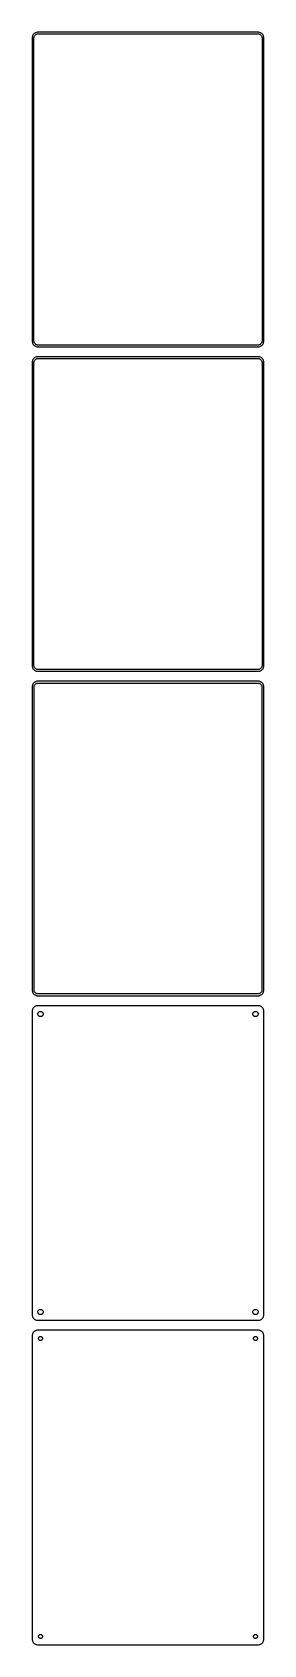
# Model space of a CAD drawing. Header units: metres. Extents: x -105 to 105, y 1034 to 2494.
import ezdxf

# ---------------------------------------------------------------- set-up
doc = ezdxf.new("R2010")
doc.units = ezdxf.units.M

msp = doc.modelspace()

# ---------------------------------------------------------------- linework, layer by layer
for p, q in [((-104.961, 2490.13), (-105, 2489.5)), ((-105, 2489.5), (-105, 2214.5)), ((-104.843, 2490.74), (-104.961, 2490.13)), ((-104.649, 2491.34), (-104.843, 2490.74)), ((-104.382, 2491.91), (-104.649, 2491.34)), ((-104.045, 2492.44), (-104.382, 2491.91)), ((-103.645, 2492.92), (-104.045, 2492.44)), ((-103.187, 2493.35), (-103.645, 2492.92)), ((-103.5, 2489), (-103.468, 2489.5)), ((-103.5, 2215), (-103.5, 2489)), ((-103.468, 2489.5), (-103.374, 2489.99)), ((-103.374, 2489.99), (-103.219, 2490.47)), ((-103.219, 2490.47), (-103.005, 2490.93)), ((-102.679, 2493.72), (-103.187, 2493.35)), ((-103.005, 2490.93), (-102.736, 2491.35)), ((-102.736, 2491.35), (-102.416, 2491.74)), ((-102.129, 2494.02), (-102.679, 2493.72)), ((-102.416, 2491.74), (-102.05, 2492.08)), ((-101.545, 2494.26), (-102.129, 2494.02)), ((-102.05, 2492.08), (-101.643, 2492.38)), ((-101.643, 2492.38), (-101.203, 2492.62)), ((-100.937, 2494.41), (-101.545, 2494.26)), ((-101.203, 2492.62), (-100.736, 2492.8)), ((-100.314, 2494.49), (-100.937, 2494.41)), ((-100.736, 2492.8), (-100.25, 2492.93)), ((100.314, 2494.49), (-100.314, 2494.49)), ((-100.25, 2492.93), (-99.7512, 2492.99)), ((-99.7512, 2492.99), (99.7512, 2492.99)), ((99.7512, 2492.99), (100.25, 2492.93)), ((100.25, 2492.93), (100.736, 2492.8)), ((100.937, 2494.41), (100.314, 2494.49)), ((100.736, 2492.8), (101.203, 2492.62)), ((101.545, 2494.26), (100.937, 2494.41)), ((101.203, 2492.62), (101.643, 2492.38)), ((102.129, 2494.02), (101.545, 2494.26)), ((101.643, 2492.38), (102.05, 2492.08)), ((102.05, 2492.08), (102.416, 2491.74)), ((102.679, 2493.72), (102.129, 2494.02)), ((102.416, 2491.74), (102.736, 2491.35)), ((103.187, 2493.35), (102.679, 2493.72)), ((102.736, 2491.35), (103.005, 2490.93)), ((103.005, 2490.93), (103.219, 2490.47)), ((103.645, 2492.92), (103.187, 2493.35)), ((103.219, 2490.47), (103.374, 2489.99)), ((103.374, 2489.99), (103.468, 2489.5)), ((103.468, 2489.5), (103.5, 2489)), ((103.5, 2489), (103.5, 2215)), ((104.045, 2492.44), (103.645, 2492.92)), ((104.382, 2491.91), (104.045, 2492.44)), ((104.649, 2491.34), (104.382, 2491.91)), ((104.843, 2490.74), (104.649, 2491.34)), ((104.961, 2490.13), (104.843, 2490.74)), ((105, 2489.5), (104.961, 2490.13)), ((105, 2214.5), (105, 2489.5)), ((-105, 2214.5), (-104.961, 2213.87)), ((-104.961, 2213.87), (-104.843, 2213.26)), ((-104.843, 2213.26), (-104.649, 2212.66)), ((-104.649, 2212.66), (-104.382, 2212.09)), ((-104.382, 2212.09), (-104.045, 2211.56)), ((-104.045, 2211.56), (-103.645, 2211.08)), ((-103.645, 2211.08), (-103.187, 2210.65)), ((-103.468, 2214.5), (-103.5, 2215)), ((-103.374, 2214.01), (-103.468, 2214.5)), ((-103.219, 2213.53), (-103.374, 2214.01)), ((-103.005, 2213.07), (-103.219, 2213.53)), ((-103.187, 2210.65), (-102.679, 2210.28)), ((-102.736, 2212.65), (-103.005, 2213.07)), ((-102.416, 2212.26), (-102.736, 2212.65)), ((-102.679, 2210.28), (-102.129, 2209.98)), ((-102.05, 2211.92), (-102.416, 2212.26)), ((-102.129, 2209.98), (-101.545, 2209.74)), ((-101.643, 2211.62), (-102.05, 2211.92)), ((-101.203, 2211.38), (-101.643, 2211.62)), ((-101.545, 2209.74), (-100.937, 2209.59)), ((-100.736, 2211.2), (-101.203, 2211.38)), ((-100.937, 2209.59), (-100.314, 2209.51)), ((-100.25, 2211.07), (-100.736, 2211.2)), ((-100.314, 2209.51), (100.314, 2209.51)), ((-99.7512, 2211.01), (-100.25, 2211.07)), ((99.7512, 2211.01), (-99.7512, 2211.01)), ((100.25, 2211.07), (99.7512, 2211.01)), ((100.736, 2211.2), (100.25, 2211.07)), ((100.314, 2209.51), (100.937, 2209.59)), ((101.203, 2211.38), (100.736, 2211.2)), ((100.937, 2209.59), (101.545, 2209.74)), ((101.643, 2211.62), (101.203, 2211.38)), ((101.545, 2209.74), (102.129, 2209.98)), ((102.05, 2211.92), (101.643, 2211.62)), ((102.416, 2212.26), (102.05, 2211.92)), ((102.129, 2209.98), (102.679, 2210.28)), ((102.736, 2212.65), (102.416, 2212.26)), ((102.679, 2210.28), (103.187, 2210.65)), ((103.005, 2213.07), (102.736, 2212.65)), ((103.219, 2213.53), (103.005, 2213.07)), ((103.187, 2210.65), (103.645, 2211.08)), ((103.374, 2214.01), (103.219, 2213.53)), ((103.468, 2214.5), (103.374, 2214.01)), ((103.5, 2215), (103.468, 2214.5)), ((103.645, 2211.08), (104.045, 2211.56)), ((104.045, 2211.56), (104.382, 2212.09)), ((104.382, 2212.09), (104.649, 2212.66)), ((104.649, 2212.66), (104.843, 2213.26)), ((104.843, 2213.26), (104.961, 2213.87)), ((104.961, 2213.87), (105, 2214.5)), ((-104.961, 2196.13), (-105, 2195.5)), ((-105, 2195.5), (-105, 1920.5)), ((-104.843, 2196.74), (-104.961, 2196.13)), ((-104.649, 2197.34), (-104.843, 2196.74)), ((-104.382, 2197.91), (-104.649, 2197.34)), ((-104.045, 2198.44), (-104.382, 2197.91)), ((-103.645, 2198.92), (-104.045, 2198.44)), ((-103.187, 2199.35), (-103.645, 2198.92)), ((-103.5, 2195), (-103.468, 2195.5)), ((-103.5, 1921), (-103.5, 2195)), ((-103.468, 2195.5), (-103.374, 2195.99)), ((-103.374, 2195.99), (-103.219, 2196.47)), ((-103.219, 2196.47), (-103.005, 2196.93)), ((-102.679, 2199.72), (-103.187, 2199.35)), ((-103.005, 2196.93), (-102.736, 2197.35)), ((-102.736, 2197.35), (-102.416, 2197.74)), ((-102.129, 2200.02), (-102.679, 2199.72)), ((-102.416, 2197.74), (-102.05, 2198.08)), ((-101.545, 2200.26), (-102.129, 2200.02)), ((-102.05, 2198.08), (-101.643, 2198.38)), ((-101.643, 2198.38), (-101.203, 2198.62)), ((-100.937, 2200.41), (-101.545, 2200.26)), ((-101.203, 2198.62), (-100.736, 2198.8)), ((-100.314, 2200.49), (-100.937, 2200.41)), ((-100.736, 2198.8), (-100.25, 2198.93)), ((100.314, 2200.49), (-100.314, 2200.49)), ((-100.25, 2198.93), (-99.7512, 2198.99)), ((-99.7512, 2198.99), (99.7512, 2198.99)), ((99.7512, 2198.99), (100.25, 2198.93)), ((100.25, 2198.93), (100.736, 2198.8)), ((100.937, 2200.41), (100.314, 2200.49)), ((100.736, 2198.8), (101.203, 2198.62)), ((101.545, 2200.26), (100.937, 2200.41)), ((101.203, 2198.62), (101.643, 2198.38)), ((102.129, 2200.02), (101.545, 2200.26)), ((101.643, 2198.38), (102.05, 2198.08)), ((102.05, 2198.08), (102.416, 2197.74)), ((102.679, 2199.72), (102.129, 2200.02)), ((102.416, 2197.74), (102.736, 2197.35)), ((103.187, 2199.35), (102.679, 2199.72)), ((102.736, 2197.35), (103.005, 2196.93)), ((103.005, 2196.93), (103.219, 2196.47)), ((103.645, 2198.92), (103.187, 2199.35)), ((103.219, 2196.47), (103.374, 2195.99)), ((103.374, 2195.99), (103.468, 2195.5)), ((103.468, 2195.5), (103.5, 2195)), ((103.5, 2195), (103.5, 1921)), ((104.045, 2198.44), (103.645, 2198.92)), ((104.382, 2197.91), (104.045, 2198.44)), ((104.649, 2197.34), (104.382, 2197.91)), ((104.843, 2196.74), (104.649, 2197.34)), ((104.961, 2196.13), (104.843, 2196.74)), ((105, 2195.5), (104.961, 2196.13)), ((105, 1920.5), (105, 2195.5)), ((-105, 1920.5), (-104.961, 1919.87)), ((-104.961, 1919.87), (-104.843, 1919.26)), ((-104.843, 1919.26), (-104.649, 1918.66)), ((-104.649, 1918.66), (-104.382, 1918.09)), ((-104.382, 1918.09), (-104.045, 1917.56)), ((-104.045, 1917.56), (-103.645, 1917.08)), ((-103.645, 1917.08), (-103.187, 1916.65)), ((-103.468, 1920.5), (-103.5, 1921)), ((-103.374, 1920.01), (-103.468, 1920.5)), ((-103.219, 1919.53), (-103.374, 1920.01)), ((-103.005, 1919.07), (-103.219, 1919.53)), ((-103.187, 1916.65), (-102.679, 1916.28)), ((-102.736, 1918.65), (-103.005, 1919.07)), ((-102.416, 1918.26), (-102.736, 1918.65)), ((-102.679, 1916.28), (-102.129, 1915.98)), ((-102.05, 1917.92), (-102.416, 1918.26)), ((-102.129, 1915.98), (-101.545, 1915.74)), ((-101.643, 1917.62), (-102.05, 1917.92)), ((-101.203, 1917.38), (-101.643, 1917.62)), ((-101.545, 1915.74), (-100.937, 1915.59)), ((-100.736, 1917.2), (-101.203, 1917.38)), ((-100.937, 1915.59), (-100.314, 1915.51)), ((-100.25, 1917.07), (-100.736, 1917.2)), ((-100.314, 1915.51), (100.314, 1915.51)), ((-99.7512, 1917.01), (-100.25, 1917.07)), ((99.7512, 1917.01), (-99.7512, 1917.01)), ((100.25, 1917.07), (99.7512, 1917.01)), ((100.736, 1917.2), (100.25, 1917.07)), ((100.314, 1915.51), (100.937, 1915.59)), ((101.203, 1917.38), (100.736, 1917.2)), ((100.937, 1915.59), (101.545, 1915.74)), ((101.643, 1917.62), (101.203, 1917.38)), ((101.545, 1915.74), (102.129, 1915.98)), ((102.05, 1917.92), (101.643, 1917.62)), ((102.416, 1918.26), (102.05, 1917.92)), ((102.129, 1915.98), (102.679, 1916.28)), ((102.736, 1918.65), (102.416, 1918.26)), ((102.679, 1916.28), (103.187, 1916.65)), ((103.005, 1919.07), (102.736, 1918.65)), ((103.219, 1919.53), (103.005, 1919.07)), ((103.187, 1916.65), (103.645, 1917.08)), ((103.374, 1920.01), (103.219, 1919.53)), ((103.468, 1920.5), (103.374, 1920.01)), ((103.5, 1921), (103.468, 1920.5)), ((103.645, 1917.08), (104.045, 1917.56)), ((104.045, 1917.56), (104.382, 1918.09)), ((104.382, 1918.09), (104.649, 1918.66)), ((104.649, 1918.66), (104.843, 1919.26)), ((104.843, 1919.26), (104.961, 1919.87)), ((104.961, 1919.87), (105, 1920.5)), ((-104.961, 1902.13), (-105, 1901.5)), ((-105, 1901.5), (-105, 1626.5)), ((-104.843, 1902.74), (-104.961, 1902.13)), ((-104.649, 1903.34), (-104.843, 1902.74)), ((-104.382, 1903.91), (-104.649, 1903.34)), ((-104.045, 1904.44), (-104.382, 1903.91)), ((-103.645, 1904.92), (-104.045, 1904.44)), ((-103.187, 1905.35), (-103.645, 1904.92)), ((-103.373, 1901), (-103.342, 1901.49)), ((-103.373, 1627), (-103.373, 1901)), ((-103.342, 1901.49), (-103.251, 1901.96)), ((-103.251, 1901.96), (-103.101, 1902.43)), ((-102.679, 1905.72), (-103.187, 1905.35)), ((-103.101, 1902.43), (-102.894, 1902.87)), ((-102.894, 1902.87), (-102.633, 1903.28)), ((-102.129, 1906.02), (-102.679, 1905.72)), ((-102.633, 1903.28), (-102.323, 1903.65)), ((-102.323, 1903.65), (-101.969, 1903.98)), ((-101.545, 1906.26), (-102.129, 1906.02)), ((-101.969, 1903.98), (-101.575, 1904.27)), ((-101.575, 1904.27), (-101.149, 1904.5)), ((-100.937, 1906.41), (-101.545, 1906.26)), ((-101.149, 1904.5), (-100.697, 1904.68)), ((-100.314, 1906.49), (-100.937, 1906.41)), ((-100.697, 1904.68), (-100.226, 1904.8)), ((100.314, 1906.49), (-100.314, 1906.49)), ((-100.226, 1904.8), (-99.7432, 1904.86)), ((-99.7432, 1904.86), (99.7432, 1904.86)), ((99.7432, 1904.86), (100.226, 1904.8)), ((100.226, 1904.8), (100.697, 1904.68)), ((100.937, 1906.41), (100.314, 1906.49)), ((100.697, 1904.68), (101.149, 1904.5)), ((101.545, 1906.26), (100.937, 1906.41)), ((101.149, 1904.5), (101.575, 1904.27)), ((102.129, 1906.02), (101.545, 1906.26)), ((101.575, 1904.27), (101.969, 1903.98)), ((101.969, 1903.98), (102.323, 1903.65)), ((102.679, 1905.72), (102.129, 1906.02)), ((102.323, 1903.65), (102.633, 1903.28)), ((102.633, 1903.28), (102.894, 1902.87)), ((103.187, 1905.35), (102.679, 1905.72)), ((102.894, 1902.87), (103.101, 1902.43)), ((103.101, 1902.43), (103.251, 1901.96)), ((103.645, 1904.92), (103.187, 1905.35)), ((103.251, 1901.96), (103.342, 1901.49)), ((103.342, 1901.49), (103.373, 1901)), ((103.373, 1901), (103.373, 1627)), ((104.045, 1904.44), (103.645, 1904.92)), ((104.382, 1903.91), (104.045, 1904.44)), ((104.649, 1903.34), (104.382, 1903.91)), ((104.843, 1902.74), (104.649, 1903.34)), ((104.961, 1902.13), (104.843, 1902.74)), ((105, 1901.5), (104.961, 1902.13)), ((105, 1626.5), (105, 1901.5)), ((-105, 1626.5), (-104.961, 1625.87)), ((-104.961, 1625.87), (-104.843, 1625.26)), ((-104.843, 1625.26), (-104.649, 1624.66)), ((-104.649, 1624.66), (-104.382, 1624.09)), ((-104.382, 1624.09), (-104.045, 1623.56)), ((-104.045, 1623.56), (-103.645, 1623.08)), ((-103.645, 1623.08), (-103.187, 1622.65)), ((-103.342, 1626.51), (-103.373, 1627)), ((-103.251, 1626.04), (-103.342, 1626.51)), ((-103.101, 1625.57), (-103.251, 1626.04)), ((-103.187, 1622.65), (-102.679, 1622.28)), ((-102.894, 1625.13), (-103.101, 1625.57)), ((-102.633, 1624.72), (-102.894, 1625.13)), ((-102.679, 1622.28), (-102.129, 1621.98)), ((-102.323, 1624.35), (-102.633, 1624.72)), ((-101.969, 1624.02), (-102.323, 1624.35)), ((-102.129, 1621.98), (-101.545, 1621.74)), ((-101.575, 1623.73), (-101.969, 1624.02)), ((-101.149, 1623.5), (-101.575, 1623.73)), ((-101.545, 1621.74), (-100.937, 1621.59)), ((-100.697, 1623.32), (-101.149, 1623.5)), ((-100.226, 1623.2), (-100.697, 1623.32)), ((-99.7432, 1623.14), (-100.226, 1623.2)), ((99.7432, 1623.14), (-99.7432, 1623.14)), ((100.226, 1623.2), (99.7432, 1623.14)), ((100.697, 1623.32), (100.226, 1623.2)), ((101.149, 1623.5), (100.697, 1623.32)), ((100.937, 1621.59), (101.545, 1621.74)), ((101.575, 1623.73), (101.149, 1623.5)), ((101.545, 1621.74), (102.129, 1621.98)), ((101.969, 1624.02), (101.575, 1623.73)), ((102.323, 1624.35), (101.969, 1624.02)), ((102.129, 1621.98), (102.679, 1622.28)), ((102.633, 1624.72), (102.323, 1624.35)), ((102.894, 1625.13), (102.633, 1624.72)), ((102.679, 1622.28), (103.187, 1622.65)), ((103.101, 1625.57), (102.894, 1625.13)), ((103.251, 1626.04), (103.101, 1625.57)), ((103.187, 1622.65), (103.645, 1623.08)), ((103.342, 1626.51), (103.251, 1626.04)), ((103.373, 1627), (103.342, 1626.51)), ((103.645, 1623.08), (104.045, 1623.56)), ((104.045, 1623.56), (104.382, 1624.09)), ((104.382, 1624.09), (104.649, 1624.66)), ((104.649, 1624.66), (104.843, 1625.26)), ((104.843, 1625.26), (104.961, 1625.87)), ((104.961, 1625.87), (105, 1626.5)), ((-104.961, 1608.13), (-105, 1607.5)), ((-105, 1607.5), (-105, 1332.5)), ((-104.843, 1608.74), (-104.961, 1608.13)), ((-104.649, 1609.34), (-104.843, 1608.74)), ((-104.382, 1609.91), (-104.649, 1609.34)), ((-104.045, 1610.44), (-104.382, 1609.91)), ((-103.645, 1610.92), (-104.045, 1610.44)), ((-103.187, 1611.35), (-103.645, 1610.92)), ((-102.679, 1611.72), (-103.187, 1611.35)), ((-102.129, 1612.02), (-102.679, 1611.72)), ((-101.545, 1612.26), (-102.129, 1612.02)), ((-100.937, 1612.41), (-101.545, 1612.26)), ((-100.937, 1621.59), (-100.314, 1621.51)), ((-100.314, 1612.49), (-100.937, 1612.41)), ((-100.314, 1621.51), (100.314, 1621.51)), ((100.314, 1612.49), (-100.314, 1612.49)), ((-98.786, 1607.03), (-98.5219, 1607.17)), ((-98.5219, 1607.17), (-98.2416, 1607.28)), ((-98.2416, 1607.28), (-97.9497, 1607.36)), ((-97.9497, 1607.36), (-97.6507, 1607.4)), ((-97.6507, 1607.4), (-97.3493, 1607.4)), ((-97.3493, 1607.4), (-97.0503, 1607.36)), ((-97.0503, 1607.36), (-96.7584, 1607.28)), ((-96.7584, 1607.28), (-96.4781, 1607.17)), ((-96.4781, 1607.17), (-96.214, 1607.03)), ((96.214, 1607.03), (96.4781, 1607.17)), ((96.4781, 1607.17), (96.7584, 1607.28)), ((96.7584, 1607.28), (97.0503, 1607.36)), ((97.0503, 1607.36), (97.3493, 1607.4)), ((97.3493, 1607.4), (97.6507, 1607.4)), ((97.6507, 1607.4), (97.9497, 1607.36)), ((97.9497, 1607.36), (98.2416, 1607.28)), ((98.2416, 1607.28), (98.5219, 1607.17)), ((98.5219, 1607.17), (98.786, 1607.03)), ((100.314, 1621.51), (100.937, 1621.59)), ((100.937, 1612.41), (100.314, 1612.49)), ((101.545, 1612.26), (100.937, 1612.41)), ((102.129, 1612.02), (101.545, 1612.26)), ((102.679, 1611.72), (102.129, 1612.02)), ((103.187, 1611.35), (102.679, 1611.72)), ((103.645, 1610.92), (103.187, 1611.35)), ((104.045, 1610.44), (103.645, 1610.92)), ((104.382, 1609.91), (104.045, 1610.44)), ((104.649, 1609.34), (104.382, 1609.91)), ((104.843, 1608.74), (104.649, 1609.34)), ((104.961, 1608.13), (104.843, 1608.74)), ((105, 1607.5), (104.961, 1608.13)), ((105, 1332.5), (105, 1607.5)), ((-99.9, 1605), (-99.8811, 1605.3)), ((-99.8811, 1604.7), (-99.9, 1605)), ((-99.8811, 1605.3), (-99.8246, 1605.6)), ((-99.8246, 1604.4), (-99.8811, 1604.7)), ((-99.8246, 1605.6), (-99.7315, 1605.88)), ((-99.7315, 1604.12), (-99.8246, 1604.4)), ((-99.7315, 1605.88), (-99.6031, 1606.16)), ((-99.6031, 1603.84), (-99.7315, 1604.12)), ((-99.6031, 1606.16), (-99.4416, 1606.41)), ((-99.4416, 1603.59), (-99.6031, 1603.84)), ((-99.4416, 1606.41), (-99.2495, 1606.64)), ((-99.2495, 1603.36), (-99.4416, 1603.59)), ((-99.2495, 1606.64), (-99.0298, 1606.85)), ((-99.0298, 1603.15), (-99.2495, 1603.36)), ((-99.0298, 1606.85), (-98.786, 1607.03)), ((-98.786, 1602.97), (-99.0298, 1603.15)), ((-98.5219, 1602.83), (-98.786, 1602.97)), ((-98.2416, 1602.72), (-98.5219, 1602.83)), ((-97.9497, 1602.64), (-98.2416, 1602.72)), ((-97.6507, 1602.6), (-97.9497, 1602.64)), ((-97.3493, 1602.6), (-97.6507, 1602.6)), ((-97.0503, 1602.64), (-97.3493, 1602.6)), ((-96.7584, 1602.72), (-97.0503, 1602.64)), ((-96.4781, 1602.83), (-96.7584, 1602.72)), ((-96.214, 1602.97), (-96.4781, 1602.83)), ((-96.214, 1607.03), (-95.9702, 1606.85)), ((-95.9702, 1603.15), (-96.214, 1602.97)), ((-95.9702, 1606.85), (-95.7505, 1606.64)), ((-95.7505, 1603.36), (-95.9702, 1603.15)), ((-95.7505, 1606.64), (-95.5583, 1606.41)), ((-95.5583, 1603.59), (-95.7505, 1603.36)), ((-95.5583, 1606.41), (-95.3969, 1606.16)), ((-95.3969, 1603.84), (-95.5583, 1603.59)), ((-95.3969, 1606.16), (-95.2685, 1605.88)), ((-95.2685, 1604.12), (-95.3969, 1603.84)), ((-95.2685, 1605.88), (-95.1754, 1605.6)), ((-95.1754, 1604.4), (-95.2685, 1604.12)), ((-95.1754, 1605.6), (-95.1189, 1605.3)), ((-95.1189, 1604.7), (-95.1754, 1604.4)), ((-95.1189, 1605.3), (-95.1, 1605)), ((-95.1, 1605), (-95.1189, 1604.7)), ((95.1, 1605), (95.1189, 1605.3)), ((95.1189, 1604.7), (95.1, 1605)), ((95.1189, 1605.3), (95.1754, 1605.6)), ((95.1754, 1604.4), (95.1189, 1604.7)), ((95.1754, 1605.6), (95.2685, 1605.88)), ((95.2685, 1604.12), (95.1754, 1604.4)), ((95.2685, 1605.88), (95.3969, 1606.16)), ((95.3969, 1603.84), (95.2685, 1604.12)), ((95.3969, 1606.16), (95.5583, 1606.41)), ((95.5583, 1603.59), (95.3969, 1603.84)), ((95.5583, 1606.41), (95.7505, 1606.64)), ((95.7505, 1603.36), (95.5583, 1603.59)), ((95.7505, 1606.64), (95.9702, 1606.85)), ((95.9702, 1603.15), (95.7505, 1603.36)), ((95.9702, 1606.85), (96.214, 1607.03)), ((96.214, 1602.97), (95.9702, 1603.15)), ((96.4781, 1602.83), (96.214, 1602.97)), ((96.7584, 1602.72), (96.4781, 1602.83)), ((97.0503, 1602.64), (96.7584, 1602.72)), ((97.3493, 1602.6), (97.0503, 1602.64)), ((97.6507, 1602.6), (97.3493, 1602.6)), ((97.9497, 1602.64), (97.6507, 1602.6)), ((98.2416, 1602.72), (97.9497, 1602.64)), ((98.5219, 1602.83), (98.2416, 1602.72)), ((98.786, 1602.97), (98.5219, 1602.83)), ((98.786, 1607.03), (99.0298, 1606.85)), ((99.0298, 1603.15), (98.786, 1602.97)), ((99.0298, 1606.85), (99.2495, 1606.64)), ((99.2495, 1603.36), (99.0298, 1603.15)), ((99.2495, 1606.64), (99.4416, 1606.41)), ((99.4416, 1603.59), (99.2495, 1603.36)), ((99.4416, 1606.41), (99.6031, 1606.16)), ((99.6031, 1603.84), (99.4416, 1603.59)), ((99.6031, 1606.16), (99.7315, 1605.88)), ((99.7315, 1604.12), (99.6031, 1603.84)), ((99.7315, 1605.88), (99.8246, 1605.6)), ((99.8246, 1604.4), (99.7315, 1604.12)), ((99.8246, 1605.6), (99.8811, 1605.3)), ((99.8811, 1604.7), (99.8246, 1604.4)), ((99.8811, 1605.3), (99.9, 1605)), ((99.9, 1605), (99.8811, 1604.7)), ((-105, 1332.5), (-104.961, 1331.87)), ((-104.961, 1331.87), (-104.843, 1331.26)), ((-104.843, 1331.26), (-104.649, 1330.66)), ((-104.649, 1330.66), (-104.382, 1330.09)), ((-104.382, 1330.09), (-104.045, 1329.56)), ((-104.045, 1329.56), (-103.645, 1329.08)), ((-99.9, 1335), (-99.8811, 1335.3)), ((-99.8811, 1334.7), (-99.9, 1335)), ((-99.8811, 1335.3), (-99.8246, 1335.6)), ((-99.8246, 1334.4), (-99.8811, 1334.7)), ((-99.8246, 1335.6), (-99.7315, 1335.88)), ((-99.7315, 1334.12), (-99.8246, 1334.4)), ((-99.7315, 1335.88), (-99.6031, 1336.16)), ((-99.6031, 1333.84), (-99.7315, 1334.12)), ((-99.6031, 1336.16), (-99.4416, 1336.41)), ((-99.4416, 1333.59), (-99.6031, 1333.84)), ((-99.4416, 1336.41), (-99.2495, 1336.64)), ((-99.2495, 1333.36), (-99.4416, 1333.59)), ((-99.2495, 1336.64), (-99.0298, 1336.85)), ((-99.0298, 1333.15), (-99.2495, 1333.36)), ((-99.0298, 1336.85), (-98.786, 1337.03)), ((-98.786, 1332.97), (-99.0298, 1333.15)), ((-98.786, 1337.03), (-98.5219, 1337.17)), ((-98.5219, 1332.83), (-98.786, 1332.97)), ((-98.5219, 1337.17), (-98.2416, 1337.28)), ((-98.2416, 1332.72), (-98.5219, 1332.83)), ((-98.2416, 1337.28), (-97.9497, 1337.36)), ((-97.9497, 1332.64), (-98.2416, 1332.72)), ((-97.9497, 1337.36), (-97.6507, 1337.4)), ((-97.6507, 1332.6), (-97.9497, 1332.64)), ((-97.6507, 1337.4), (-97.3493, 1337.4)), ((-97.3493, 1332.6), (-97.6507, 1332.6)), ((-97.3493, 1337.4), (-97.0503, 1337.36)), ((-97.0503, 1332.64), (-97.3493, 1332.6)), ((-97.0503, 1337.36), (-96.7584, 1337.28)), ((-96.7584, 1332.72), (-97.0503, 1332.64)), ((-96.7584, 1337.28), (-96.4781, 1337.17)), ((-96.4781, 1332.83), (-96.7584, 1332.72)), ((-96.4781, 1337.17), (-96.214, 1337.03)), ((-96.214, 1332.97), (-96.4781, 1332.83)), ((-96.214, 1337.03), (-95.9702, 1336.85)), ((-95.9702, 1333.15), (-96.214, 1332.97)), ((-95.9702, 1336.85), (-95.7505, 1336.64)), ((-95.7505, 1333.36), (-95.9702, 1333.15)), ((-95.7505, 1336.64), (-95.5583, 1336.41)), ((-95.5583, 1333.59), (-95.7505, 1333.36)), ((-95.5583, 1336.41), (-95.3969, 1336.16)), ((-95.3969, 1333.84), (-95.5583, 1333.59)), ((-95.3969, 1336.16), (-95.2685, 1335.88)), ((-95.2685, 1334.12), (-95.3969, 1333.84)), ((-95.2685, 1335.88), (-95.1754, 1335.6)), ((-95.1754, 1334.4), (-95.2685, 1334.12)), ((-95.1754, 1335.6), (-95.1189, 1335.3)), ((-95.1189, 1334.7), (-95.1754, 1334.4)), ((-95.1189, 1335.3), (-95.1, 1335)), ((-95.1, 1335), (-95.1189, 1334.7)), ((95.1, 1335), (95.1189, 1335.3)), ((95.1189, 1334.7), (95.1, 1335)), ((95.1189, 1335.3), (95.1754, 1335.6)), ((95.1754, 1334.4), (95.1189, 1334.7)), ((95.1754, 1335.6), (95.2685, 1335.88)), ((95.2685, 1334.12), (95.1754, 1334.4)), ((95.2685, 1335.88), (95.3969, 1336.16)), ((95.3969, 1333.84), (95.2685, 1334.12)), ((95.3969, 1336.16), (95.5583, 1336.41)), ((95.5583, 1333.59), (95.3969, 1333.84)), ((95.5583, 1336.41), (95.7505, 1336.64)), ((95.7505, 1333.36), (95.5583, 1333.59)), ((95.7505, 1336.64), (95.9702, 1336.85)), ((95.9702, 1333.15), (95.7505, 1333.36)), ((95.9702, 1336.85), (96.214, 1337.03)), ((96.214, 1332.97), (95.9702, 1333.15)), ((96.214, 1337.03), (96.4781, 1337.17)), ((96.4781, 1332.83), (96.214, 1332.97)), ((96.4781, 1337.17), (96.7584, 1337.28)), ((96.7584, 1332.72), (96.4781, 1332.83)), ((96.7584, 1337.28), (97.0503, 1337.36)), ((97.0503, 1332.64), (96.7584, 1332.72)), ((97.0503, 1337.36), (97.3493, 1337.4)), ((97.3493, 1332.6), (97.0503, 1332.64)), ((97.3493, 1337.4), (97.6507, 1337.4)), ((97.6507, 1332.6), (97.3493, 1332.6)), ((97.6507, 1337.4), (97.9497, 1337.36)), ((97.9497, 1332.64), (97.6507, 1332.6)), ((97.9497, 1337.36), (98.2416, 1337.28)), ((98.2416, 1332.72), (97.9497, 1332.64)), ((98.2416, 1337.28), (98.5219, 1337.17)), ((98.5219, 1332.83), (98.2416, 1332.72)), ((98.5219, 1337.17), (98.786, 1337.03)), ((98.786, 1332.97), (98.5219, 1332.83)), ((98.786, 1337.03), (99.0298, 1336.85)), ((99.0298, 1333.15), (98.786, 1332.97)), ((99.0298, 1336.85), (99.2495, 1336.64)), ((99.2495, 1333.36), (99.0298, 1333.15)), ((99.2495, 1336.64), (99.4416, 1336.41)), ((99.4416, 1333.59), (99.2495, 1333.36)), ((99.4416, 1336.41), (99.6031, 1336.16)), ((99.6031, 1333.84), (99.4416, 1333.59)), ((99.6031, 1336.16), (99.7315, 1335.88)), ((99.7315, 1334.12), (99.6031, 1333.84)), ((99.7315, 1335.88), (99.8246, 1335.6)), ((99.8246, 1334.4), (99.7315, 1334.12)), ((99.8246, 1335.6), (99.8811, 1335.3)), ((99.8811, 1334.7), (99.8246, 1334.4)), ((99.8811, 1335.3), (99.9, 1335)), ((99.9, 1335), (99.8811, 1334.7)), ((103.645, 1329.08), (104.045, 1329.56)), ((104.045, 1329.56), (104.382, 1330.09)), ((104.382, 1330.09), (104.649, 1330.66)), ((104.649, 1330.66), (104.843, 1331.26)), ((104.843, 1331.26), (104.961, 1331.87)), ((104.961, 1331.87), (105, 1332.5)), ((-104.649, 1315.34), (-104.843, 1314.74)), ((-104.382, 1315.91), (-104.649, 1315.34)), ((-104.045, 1316.44), (-104.382, 1315.91)), ((-103.645, 1316.92), (-104.045, 1316.44)), ((-103.645, 1329.08), (-103.187, 1328.65)), ((-103.187, 1317.35), (-103.645, 1316.92)), ((-103.187, 1328.65), (-102.679, 1328.28)), ((-102.679, 1317.72), (-103.187, 1317.35)), ((-102.679, 1328.28), (-102.129, 1327.98)), ((-102.129, 1318.02), (-102.679, 1317.72)), ((-102.129, 1327.98), (-101.545, 1327.74)), ((-101.545, 1318.26), (-102.129, 1318.02)), ((-101.545, 1327.74), (-100.937, 1327.59)), ((-100.937, 1318.41), (-101.545, 1318.26)), ((-100.937, 1327.59), (-100.314, 1327.51)), ((-100.314, 1318.49), (-100.937, 1318.41)), ((-100.314, 1327.51), (100.314, 1327.51)), ((100.314, 1318.49), (-100.314, 1318.49)), ((100.314, 1327.51), (100.937, 1327.59)), ((100.937, 1318.41), (100.314, 1318.49)), ((100.937, 1327.59), (101.545, 1327.74)), ((101.545, 1318.26), (100.937, 1318.41)), ((101.545, 1327.74), (102.129, 1327.98)), ((102.129, 1318.02), (101.545, 1318.26)), ((102.129, 1327.98), (102.679, 1328.28)), ((102.679, 1317.72), (102.129, 1318.02)), ((102.679, 1328.28), (103.187, 1328.65)), ((103.187, 1317.35), (102.679, 1317.72)), ((103.187, 1328.65), (103.645, 1329.08)), ((103.645, 1316.92), (103.187, 1317.35)), ((104.045, 1316.44), (103.645, 1316.92)), ((104.382, 1315.91), (104.045, 1316.44)), ((104.649, 1315.34), (104.382, 1315.91)), ((104.843, 1314.74), (104.649, 1315.34)), ((-104.961, 1314.13), (-105, 1313.5)), ((-105, 1313.5), (-105, 1038.5)), ((-104.843, 1314.74), (-104.961, 1314.13)), ((-99.3, 1311), (-99.2858, 1311.23)), ((-99.2858, 1310.77), (-99.3, 1311)), ((-99.2858, 1311.23), (-99.2434, 1311.45)), ((-99.2434, 1310.55), (-99.2858, 1310.77)), ((-99.2434, 1311.45), (-99.1736, 1311.66)), ((-99.1736, 1310.34), (-99.2434, 1310.55)), ((-99.1736, 1311.66), (-99.0773, 1311.87)), ((-99.0773, 1310.13), (-99.1736, 1310.34)), ((-99.0773, 1311.87), (-98.9562, 1312.06)), ((-98.9562, 1309.94), (-99.0773, 1310.13)), ((-98.9562, 1312.06), (-98.8121, 1312.23)), ((-98.8121, 1309.77), (-98.9562, 1309.94)), ((-98.8121, 1312.23), (-98.6474, 1312.39)), ((-98.6474, 1309.61), (-98.8121, 1309.77)), ((-98.6474, 1312.39), (-98.4645, 1312.52)), ((-98.4645, 1309.48), (-98.6474, 1309.61)), ((-98.4645, 1312.52), (-98.2664, 1312.63)), ((-98.2664, 1309.37), (-98.4645, 1309.48)), ((-98.2664, 1312.63), (-98.0562, 1312.71)), ((-98.0562, 1309.29), (-98.2664, 1309.37)), ((-98.0562, 1312.71), (-97.8373, 1312.77)), ((-97.8373, 1309.23), (-98.0562, 1309.29)), ((-97.8373, 1312.77), (-97.613, 1312.8)), ((-97.613, 1309.2), (-97.8373, 1309.23)), ((-97.613, 1312.8), (-97.387, 1312.8)), ((-97.387, 1309.2), (-97.613, 1309.2)), ((-97.387, 1312.8), (-97.1627, 1312.77)), ((-97.1627, 1309.23), (-97.387, 1309.2)), ((-97.1627, 1312.77), (-96.9438, 1312.71)), ((-96.9438, 1309.29), (-97.1627, 1309.23)), ((-96.9438, 1312.71), (-96.7336, 1312.63)), ((-96.7336, 1309.37), (-96.9438, 1309.29)), ((-96.7336, 1312.63), (-96.5355, 1312.52)), ((-96.5355, 1309.48), (-96.7336, 1309.37)), ((-96.5355, 1312.52), (-96.3526, 1312.39)), ((-96.3526, 1309.61), (-96.5355, 1309.48)), ((-96.3526, 1312.39), (-96.1879, 1312.23)), ((-96.1879, 1309.77), (-96.3526, 1309.61)), ((-96.1879, 1312.23), (-96.0438, 1312.06)), ((-96.0438, 1309.94), (-96.1879, 1309.77)), ((-96.0438, 1312.06), (-95.9226, 1311.87)), ((-95.9226, 1310.13), (-96.0438, 1309.94)), ((-95.9226, 1311.87), (-95.8264, 1311.66)), ((-95.8264, 1310.34), (-95.9226, 1310.13)), ((-95.8264, 1311.66), (-95.7565, 1311.45)), ((-95.7565, 1310.55), (-95.8264, 1310.34)), ((-95.7565, 1311.45), (-95.7142, 1311.23)), ((-95.7142, 1310.77), (-95.7565, 1310.55)), ((-95.7142, 1311.23), (-95.7, 1311)), ((-95.7, 1311), (-95.7142, 1310.77)), ((95.7, 1311), (95.7142, 1311.23)), ((95.7142, 1310.77), (95.7, 1311)), ((95.7142, 1311.23), (95.7565, 1311.45)), ((95.7565, 1310.55), (95.7142, 1310.77)), ((95.7565, 1311.45), (95.8264, 1311.66)), ((95.8264, 1310.34), (95.7565, 1310.55)), ((95.8264, 1311.66), (95.9226, 1311.87)), ((95.9226, 1310.13), (95.8264, 1310.34)), ((95.9226, 1311.87), (96.0438, 1312.06)), ((96.0438, 1309.94), (95.9226, 1310.13)), ((96.0438, 1312.06), (96.1879, 1312.23)), ((96.1879, 1309.77), (96.0438, 1309.94)), ((96.1879, 1312.23), (96.3526, 1312.39)), ((96.3526, 1309.61), (96.1879, 1309.77)), ((96.3526, 1312.39), (96.5355, 1312.52)), ((96.5355, 1309.48), (96.3526, 1309.61)), ((96.5355, 1312.52), (96.7336, 1312.63)), ((96.7336, 1309.37), (96.5355, 1309.48)), ((96.7336, 1312.63), (96.9438, 1312.71)), ((96.9438, 1309.29), (96.7336, 1309.37)), ((96.9438, 1312.71), (97.1627, 1312.77)), ((97.1627, 1309.23), (96.9438, 1309.29)), ((97.1627, 1312.77), (97.387, 1312.8)), ((97.387, 1309.2), (97.1627, 1309.23)), ((97.387, 1312.8), (97.613, 1312.8)), ((97.613, 1309.2), (97.387, 1309.2)), ((97.613, 1312.8), (97.8373, 1312.77)), ((97.8373, 1309.23), (97.613, 1309.2)), ((97.8373, 1312.77), (98.0562, 1312.71)), ((98.0562, 1309.29), (97.8373, 1309.23)), ((98.0562, 1312.71), (98.2664, 1312.63)), ((98.2664, 1309.37), (98.0562, 1309.29)), ((98.2664, 1312.63), (98.4645, 1312.52)), ((98.4645, 1309.48), (98.2664, 1309.37)), ((98.4645, 1312.52), (98.6474, 1312.39)), ((98.6474, 1309.61), (98.4645, 1309.48)), ((98.6474, 1312.39), (98.8121, 1312.23)), ((98.8121, 1309.77), (98.6474, 1309.61)), ((98.8121, 1312.23), (98.9562, 1312.06)), ((98.9562, 1309.94), (98.8121, 1309.77)), ((98.9562, 1312.06), (99.0773, 1311.87)), ((99.0773, 1310.13), (98.9562, 1309.94)), ((99.0773, 1311.87), (99.1736, 1311.66)), ((99.1736, 1310.34), (99.0773, 1310.13)), ((99.1736, 1311.66), (99.2434, 1311.45)), ((99.2434, 1310.55), (99.1736, 1310.34)), ((99.2434, 1311.45), (99.2858, 1311.23)), ((99.2858, 1310.77), (99.2434, 1310.55)), ((99.2858, 1311.23), (99.3, 1311)), ((99.3, 1311), (99.2858, 1310.77)), ((104.961, 1314.13), (104.843, 1314.74)), ((105, 1313.5), (104.961, 1314.13)), ((105, 1038.5), (105, 1313.5)), ((-105, 1038.5), (-104.961, 1037.87)), ((-104.961, 1037.87), (-104.843, 1037.26)), ((-99.3, 1041), (-99.2858, 1041.23)), ((-99.2858, 1040.77), (-99.3, 1041)), ((-99.2858, 1041.23), (-99.2434, 1041.45)), ((-99.2434, 1040.55), (-99.2858, 1040.77)), ((-99.2434, 1041.45), (-99.1736, 1041.66)), ((-99.1736, 1040.34), (-99.2434, 1040.55)), ((-99.1736, 1041.66), (-99.0773, 1041.87)), ((-99.0773, 1040.13), (-99.1736, 1040.34)), ((-99.0773, 1041.87), (-98.9562, 1042.06)), ((-98.9562, 1039.94), (-99.0773, 1040.13)), ((-98.9562, 1042.06), (-98.8121, 1042.23)), ((-98.8121, 1039.77), (-98.9562, 1039.94)), ((-98.8121, 1042.23), (-98.6474, 1042.39)), ((-98.6474, 1039.61), (-98.8121, 1039.77)), ((-98.6474, 1042.39), (-98.4645, 1042.52)), ((-98.4645, 1039.48), (-98.6474, 1039.61)), ((-98.4645, 1042.52), (-98.2664, 1042.63)), ((-98.2664, 1039.37), (-98.4645, 1039.48)), ((-98.2664, 1042.63), (-98.0562, 1042.71)), ((-98.0562, 1039.29), (-98.2664, 1039.37)), ((-98.0562, 1042.71), (-97.8373, 1042.77)), ((-97.8373, 1039.23), (-98.0562, 1039.29)), ((-97.8373, 1042.77), (-97.613, 1042.8)), ((-97.613, 1039.2), (-97.8373, 1039.23)), ((-97.613, 1042.8), (-97.387, 1042.8)), ((-97.387, 1039.2), (-97.613, 1039.2)), ((-97.387, 1042.8), (-97.1627, 1042.77)), ((-97.1627, 1039.23), (-97.387, 1039.2)), ((-97.1627, 1042.77), (-96.9438, 1042.71)), ((-96.9438, 1039.29), (-97.1627, 1039.23)), ((-96.9438, 1042.71), (-96.7336, 1042.63)), ((-96.7336, 1039.37), (-96.9438, 1039.29)), ((-96.7336, 1042.63), (-96.5355, 1042.52)), ((-96.5355, 1039.48), (-96.7336, 1039.37)), ((-96.5355, 1042.52), (-96.3526, 1042.39)), ((-96.3526, 1039.61), (-96.5355, 1039.48)), ((-96.3526, 1042.39), (-96.1879, 1042.23)), ((-96.1879, 1039.77), (-96.3526, 1039.61)), ((-96.1879, 1042.23), (-96.0438, 1042.06)), ((-96.0438, 1039.94), (-96.1879, 1039.77)), ((-96.0438, 1042.06), (-95.9226, 1041.87)), ((-95.9226, 1040.13), (-96.0438, 1039.94)), ((-95.9226, 1041.87), (-95.8264, 1041.66)), ((-95.8264, 1040.34), (-95.9226, 1040.13)), ((-95.8264, 1041.66), (-95.7565, 1041.45)), ((-95.7565, 1040.55), (-95.8264, 1040.34)), ((-95.7565, 1041.45), (-95.7142, 1041.23)), ((-95.7142, 1040.77), (-95.7565, 1040.55)), ((-95.7142, 1041.23), (-95.7, 1041)), ((-95.7, 1041), (-95.7142, 1040.77)), ((95.7, 1041), (95.7142, 1041.23)), ((95.7142, 1040.77), (95.7, 1041)), ((95.7142, 1041.23), (95.7565, 1041.45)), ((95.7565, 1040.55), (95.7142, 1040.77)), ((95.7565, 1041.45), (95.8264, 1041.66)), ((95.8264, 1040.34), (95.7565, 1040.55)), ((95.8264, 1041.66), (95.9226, 1041.87)), ((95.9226, 1040.13), (95.8264, 1040.34)), ((95.9226, 1041.87), (96.0438, 1042.06)), ((96.0438, 1039.94), (95.9226, 1040.13)), ((96.0438, 1042.06), (96.1879, 1042.23)), ((96.1879, 1039.77), (96.0438, 1039.94)), ((96.1879, 1042.23), (96.3526, 1042.39)), ((96.3526, 1039.61), (96.1879, 1039.77)), ((96.3526, 1042.39), (96.5355, 1042.52)), ((96.5355, 1039.48), (96.3526, 1039.61)), ((96.5355, 1042.52), (96.7336, 1042.63)), ((96.7336, 1039.37), (96.5355, 1039.48)), ((96.7336, 1042.63), (96.9438, 1042.71)), ((96.9438, 1039.29), (96.7336, 1039.37)), ((96.9438, 1042.71), (97.1627, 1042.77)), ((97.1627, 1039.23), (96.9438, 1039.29)), ((97.1627, 1042.77), (97.387, 1042.8)), ((97.387, 1039.2), (97.1627, 1039.23)), ((97.387, 1042.8), (97.613, 1042.8)), ((97.613, 1039.2), (97.387, 1039.2)), ((97.613, 1042.8), (97.8373, 1042.77)), ((97.8373, 1039.23), (97.613, 1039.2)), ((97.8373, 1042.77), (98.0562, 1042.71)), ((98.0562, 1039.29), (97.8373, 1039.23)), ((98.0562, 1042.71), (98.2664, 1042.63)), ((98.2664, 1039.37), (98.0562, 1039.29)), ((98.2664, 1042.63), (98.4645, 1042.52)), ((98.4645, 1039.48), (98.2664, 1039.37)), ((98.4645, 1042.52), (98.6474, 1042.39)), ((98.6474, 1039.61), (98.4645, 1039.48)), ((98.6474, 1042.39), (98.8121, 1042.23)), ((98.8121, 1039.77), (98.6474, 1039.61)), ((98.8121, 1042.23), (98.9562, 1042.06)), ((98.9562, 1039.94), (98.8121, 1039.77)), ((98.9562, 1042.06), (99.0773, 1041.87)), ((99.0773, 1040.13), (98.9562, 1039.94)), ((99.0773, 1041.87), (99.1736, 1041.66)), ((99.1736, 1040.34), (99.0773, 1040.13)), ((99.1736, 1041.66), (99.2434, 1041.45)), ((99.2434, 1040.55), (99.1736, 1040.34)), ((99.2434, 1041.45), (99.2858, 1041.23)), ((99.2858, 1040.77), (99.2434, 1040.55)), ((99.2858, 1041.23), (99.3, 1041)), ((99.3, 1041), (99.2858, 1040.77)), ((104.843, 1037.26), (104.961, 1037.87)), ((104.961, 1037.87), (105, 1038.5)), ((-104.843, 1037.26), (-104.649, 1036.66)), ((-104.649, 1036.66), (-104.382, 1036.09)), ((-104.382, 1036.09), (-104.045, 1035.56)), ((-104.045, 1035.56), (-103.645, 1035.08)), ((-103.645, 1035.08), (-103.187, 1034.65)), ((-103.187, 1034.65), (-102.679, 1034.28)), ((-102.679, 1034.28), (-102.129, 1033.98)), ((-102.129, 1033.98), (-101.545, 1033.74)), ((-101.545, 1033.74), (-100.937, 1033.59)), ((-100.937, 1033.59), (-100.314, 1033.51)), ((-100.314, 1033.51), (100.314, 1033.51)), ((100.314, 1033.51), (100.937, 1033.59)), ((100.937, 1033.59), (101.545, 1033.74)), ((101.545, 1033.74), (102.129, 1033.98)), ((102.129, 1033.98), (102.679, 1034.28)), ((102.679, 1034.28), (103.187, 1034.65)), ((103.187, 1034.65), (103.645, 1035.08)), ((103.645, 1035.08), (104.045, 1035.56)), ((104.045, 1035.56), (104.382, 1036.09)), ((104.382, 1036.09), (104.649, 1036.66)), ((104.649, 1036.66), (104.843, 1037.26))]:
    msp.add_line(p, q)

doc.saveas('drawing.dxf')
